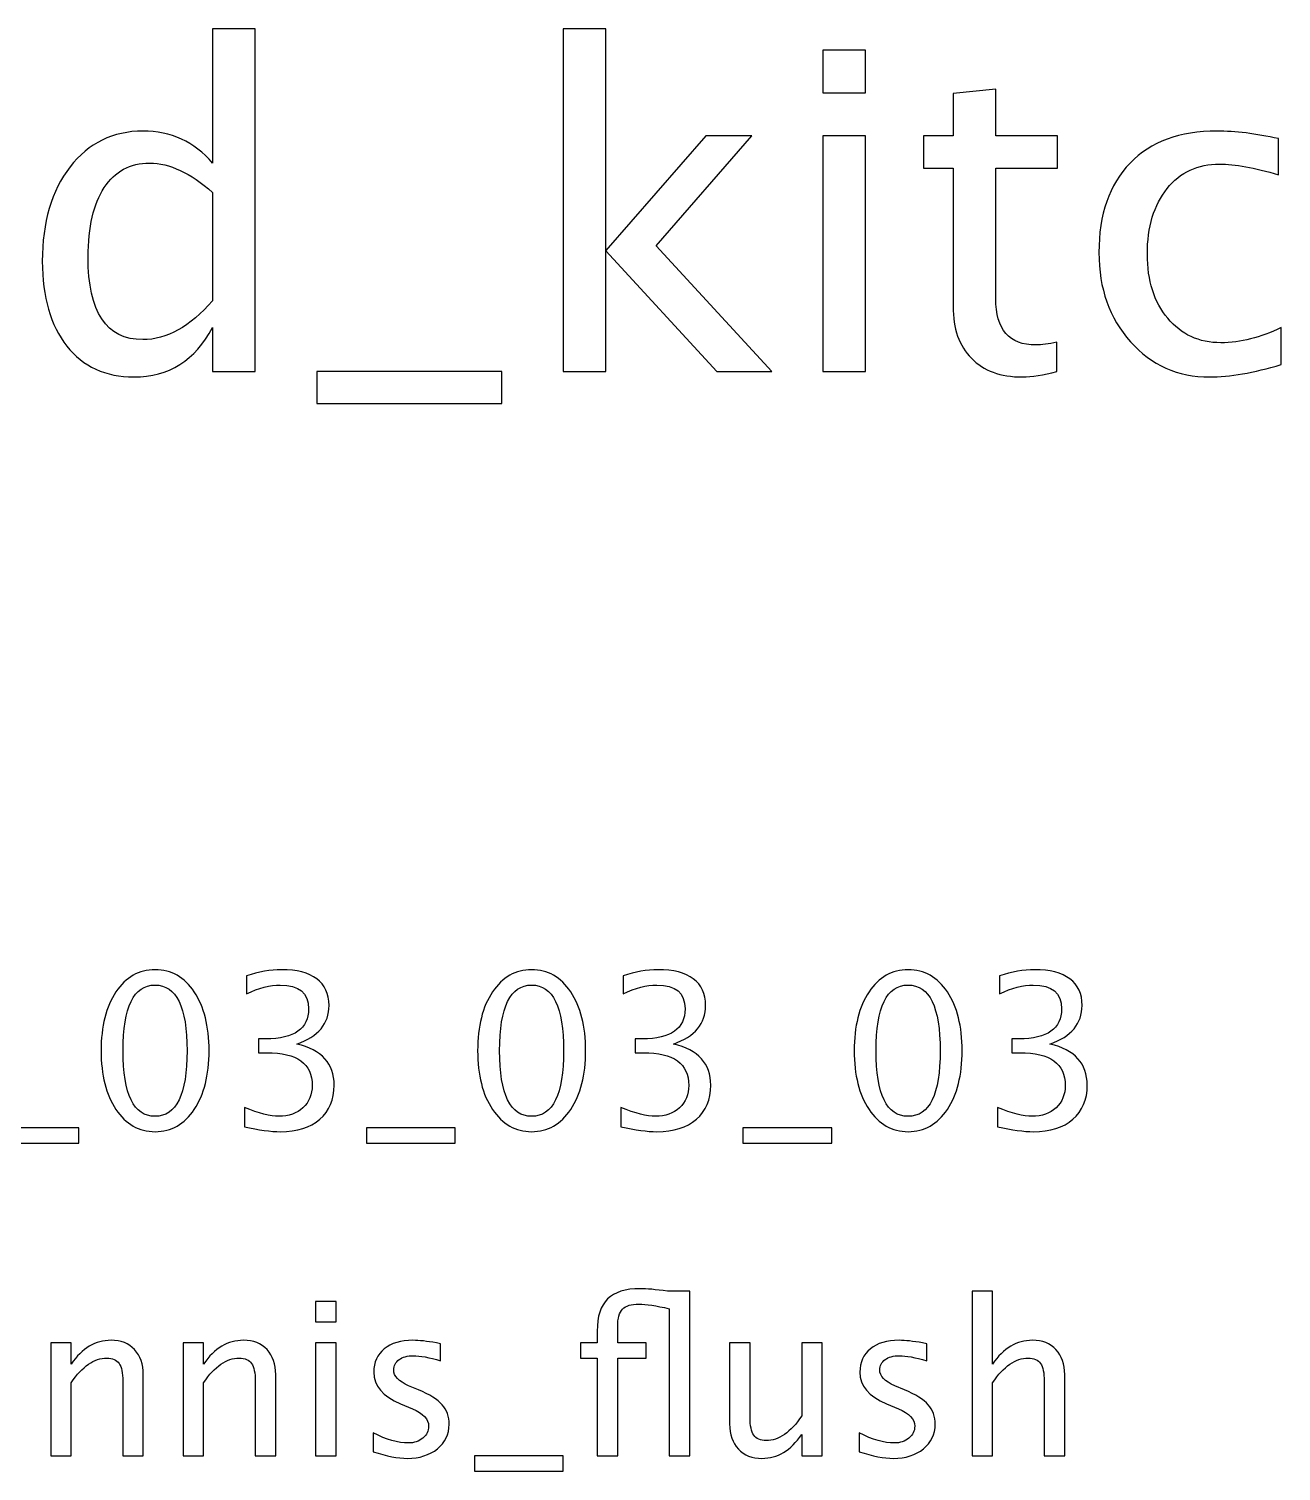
# Model space of a CAD drawing. Header units: centimetres. Extents: x -42.9 to 42.9, y -9 to 28.7.
# Drawn here: x -19.11 to -11.65, y 20.13 to 28.71 of the extents above; entities that cross this region are included whole.
import ezdxf

# ---------------------------------------------------------------- set-up
doc = ezdxf.new("R2010")
doc.units = ezdxf.units.CM
doc.header["$MEASUREMENT"] = 0
doc.layers.add('Layer 1', color=7, linetype='Continuous')

msp = doc.modelspace()

# ---------------------------------------------------------------- linework, layer by layer
at = {"layer": 'Layer 1'}
for points, knots in [([(-18.01277, 26.67044), (-18.01277, 26.67044), (-18.01277, 26.9337), (-18.01277, 26.9337), (-18.01277, 26.9337), (-18.1164, 26.73703), (-18.2725, 26.63869), (-18.48108, 26.63869), (-18.48108, 26.63869), (-18.65042, 26.63869), (-18.78359, 26.69999), (-18.8806, 26.82302), (-18.8806, 26.82302), (-18.97762, 26.94605), (-19.02613, 27.11406), (-19.02613, 27.32705), (-19.02613, 27.32705), (-19.02613, 27.55988), (-18.971, 27.74729), (-18.8612, 27.88929), (-18.8612, 27.88929), (-18.75096, 28.03084), (-18.60632, 28.10183), (-18.42684, 28.10183), (-18.42684, 28.10183), (-18.2606, 28.10183), (-18.12213, 28.03833), (-18.01277, 27.91089), (-18.01277, 27.91089), (-18.01277, 27.91089), (-18.01277, 28.71037), (-18.01277, 28.71037), (-18.01277, 28.71037), (-18.01277, 28.71037), (-17.75877, 28.71037), (-17.75877, 28.71037), (-17.75877, 28.71037), (-17.75877, 28.71037), (-17.75877, 26.67044), (-17.75877, 26.67044), (-17.75877, 26.67044), (-17.75877, 26.67044), (-18.01277, 26.67044), (-18.01277, 26.67044)], [0, 0, 0, 0, 0.0833333, 0.0833333, 0.0833333, 0.0833333, 0.1666667, 0.1666667, 0.1666667, 0.1666667, 0.25, 0.25, 0.25, 0.25, 0.3333333, 0.3333333, 0.3333333, 0.3333333, 0.4166667, 0.4166667, 0.4166667, 0.4166667, 0.5, 0.5, 0.5, 0.5, 0.5833333, 0.5833333, 0.5833333, 0.5833333, 0.6666667, 0.6666667, 0.6666667, 0.6666667, 0.75, 0.75, 0.75, 0.75, 0.8333333, 0.8333333, 0.8333333, 0.8333333, 1, 1, 1, 1]), ([(-15.92698, 26.67044), (-15.92698, 26.67044), (-15.92698, 28.71037), (-15.92698, 28.71037), (-15.92698, 28.71037), (-15.92698, 28.71037), (-15.67298, 28.71037), (-15.67298, 28.71037), (-15.67298, 28.71037), (-15.67298, 28.71037), (-15.67298, 27.39231), (-15.67298, 27.39231), (-15.67298, 27.39231), (-15.67298, 27.39231), (-15.07767, 28.07273), (-15.07767, 28.07273), (-15.07767, 28.07273), (-15.07767, 28.07273), (-14.80338, 28.07273), (-14.80338, 28.07273), (-14.80338, 28.07273), (-14.80338, 28.07273), (-15.37224, 27.41833), (-15.37224, 27.41833), (-15.37224, 27.41833), (-15.37224, 27.41833), (-14.68432, 26.67044), (-14.68432, 26.67044), (-14.68432, 26.67044), (-14.68432, 26.67044), (-15.01152, 26.67044), (-15.01152, 26.67044), (-15.01152, 26.67044), (-15.01152, 26.67044), (-15.67298, 27.38966), (-15.67298, 27.38966), (-15.67298, 27.38966), (-15.67298, 27.38966), (-15.67298, 26.67044), (-15.67298, 26.67044), (-15.67298, 26.67044), (-15.67298, 26.67044), (-15.92698, 26.67044), (-15.92698, 26.67044)], [0, 0, 0, 0, 0.0833333, 0.0833333, 0.0833333, 0.0833333, 0.1666667, 0.1666667, 0.1666667, 0.1666667, 0.25, 0.25, 0.25, 0.25, 0.3333333, 0.3333333, 0.3333333, 0.3333333, 0.4166667, 0.4166667, 0.4166667, 0.4166667, 0.5, 0.5, 0.5, 0.5, 0.5833333, 0.5833333, 0.5833333, 0.5833333, 0.6666667, 0.6666667, 0.6666667, 0.6666667, 0.75, 0.75, 0.75, 0.75, 0.8333333, 0.8333333, 0.8333333, 0.8333333, 1, 1, 1, 1]), ([(-14.38049, 28.32938), (-14.38049, 28.32938), (-14.38049, 28.58338), (-14.38049, 28.58338), (-14.38049, 28.58338), (-14.38049, 28.58338), (-14.12649, 28.58338), (-14.12649, 28.58338), (-14.12649, 28.58338), (-14.12649, 28.58338), (-14.12649, 28.32938), (-14.12649, 28.32938), (-14.12649, 28.32938), (-14.12649, 28.32938), (-14.38049, 28.32938), (-14.38049, 28.32938)], [0, 0, 0, 0, 0.2, 0.2, 0.2, 0.2, 0.4, 0.4, 0.4, 0.4, 0.6, 0.6, 0.6, 0.6, 1, 1, 1, 1]), ([(-12.98879, 26.67088), (-13.06728, 26.64927), (-13.13563, 26.63869), (-13.1934, 26.63869), (-13.1934, 26.63869), (-13.32305, 26.63869), (-13.42403, 26.67573), (-13.49635, 26.74981), (-13.49635, 26.74981), (-13.56911, 26.8239), (-13.60527, 26.92664), (-13.60527, 27.0585), (-13.60527, 27.0585), (-13.60527, 27.0585), (-13.60527, 27.88223), (-13.60527, 27.88223), (-13.60527, 27.88223), (-13.60527, 27.88223), (-13.78077, 27.88223), (-13.78077, 27.88223), (-13.78077, 27.88223), (-13.78077, 27.88223), (-13.78077, 28.07273), (-13.78077, 28.07273), (-13.78077, 28.07273), (-13.78077, 28.07273), (-13.60527, 28.07273), (-13.60527, 28.07273), (-13.60527, 28.07273), (-13.60527, 28.07273), (-13.60527, 28.32629), (-13.60527, 28.32629), (-13.60527, 28.32629), (-13.60527, 28.32629), (-13.35127, 28.35054), (-13.35127, 28.35054), (-13.35127, 28.35054), (-13.35127, 28.35054), (-13.35127, 28.07273), (-13.35127, 28.07273), (-13.35127, 28.07273), (-13.35127, 28.07273), (-12.9835, 28.07273), (-12.9835, 28.07273), (-12.9835, 28.07273), (-12.9835, 28.07273), (-12.9835, 27.88223), (-12.9835, 27.88223), (-12.9835, 27.88223), (-12.9835, 27.88223), (-13.35127, 27.88223), (-13.35127, 27.88223), (-13.35127, 27.88223), (-13.35127, 27.88223), (-13.35127, 27.10436), (-13.35127, 27.10436), (-13.35127, 27.10436), (-13.35127, 26.92091), (-13.27145, 26.82919), (-13.11226, 26.82919), (-13.11226, 26.82919), (-13.07831, 26.82919), (-13.0373, 26.83492), (-12.98879, 26.84595), (-12.98879, 26.84595), (-12.98879, 26.84595), (-12.98879, 26.67088), (-12.98879, 26.67088)], [0, 0, 0, 0, 0.0555556, 0.0555556, 0.0555556, 0.0555556, 0.1111111, 0.1111111, 0.1111111, 0.1111111, 0.1666667, 0.1666667, 0.1666667, 0.1666667, 0.2222222, 0.2222222, 0.2222222, 0.2222222, 0.2777778, 0.2777778, 0.2777778, 0.2777778, 0.3333333, 0.3333333, 0.3333333, 0.3333333, 0.3888889, 0.3888889, 0.3888889, 0.3888889, 0.4444444, 0.4444444, 0.4444444, 0.4444444, 0.5, 0.5, 0.5, 0.5, 0.5555556, 0.5555556, 0.5555556, 0.5555556, 0.6111111, 0.6111111, 0.6111111, 0.6111111, 0.6666667, 0.6666667, 0.6666667, 0.6666667, 0.7222222, 0.7222222, 0.7222222, 0.7222222, 0.7777778, 0.7777778, 0.7777778, 0.7777778, 0.8333333, 0.8333333, 0.8333333, 0.8333333, 0.8888889, 0.8888889, 0.8888889, 0.8888889, 1, 1, 1, 1]), ([(-14.38049, 26.67044), (-14.38049, 26.67044), (-14.38049, 28.07273), (-14.38049, 28.07273), (-14.38049, 28.07273), (-14.38049, 28.07273), (-14.12649, 28.07273), (-14.12649, 28.07273), (-14.12649, 28.07273), (-14.12649, 28.07273), (-14.12649, 26.67044), (-14.12649, 26.67044), (-14.12649, 26.67044), (-14.12649, 26.67044), (-14.38049, 26.67044), (-14.38049, 26.67044)], [0, 0, 0, 0, 0.2, 0.2, 0.2, 0.2, 0.4, 0.4, 0.4, 0.4, 0.6, 0.6, 0.6, 0.6, 1, 1, 1, 1]), ([(-11.65264, 26.71277), (-11.81713, 26.66338), (-11.95912, 26.63869), (-12.07862, 26.63869), (-12.07862, 26.63869), (-12.26824, 26.63869), (-12.42523, 26.7088), (-12.55002, 26.84859), (-12.55002, 26.84859), (-12.67482, 26.98882), (-12.73744, 27.16565), (-12.73744, 27.37864), (-12.73744, 27.37864), (-12.73744, 27.60618), (-12.6757, 27.78389), (-12.55223, 27.91089), (-12.55223, 27.91089), (-12.42876, 28.03833), (-12.25634, 28.10183), (-12.03497, 28.10183), (-12.03497, 28.10183), (-11.92605, 28.10183), (-11.80346, 28.08684), (-11.66852, 28.05685), (-11.66852, 28.05685), (-11.66852, 28.05685), (-11.66852, 27.84254), (-11.66852, 27.84254), (-11.66852, 27.84254), (-11.81184, 27.88488), (-11.92869, 27.90604), (-12.01865, 27.90604), (-12.01865, 27.90604), (-12.14918, 27.90604), (-12.25369, 27.85709), (-12.33174, 27.75964), (-12.33174, 27.75964), (-12.40979, 27.66219), (-12.44904, 27.5321), (-12.44904, 27.36982), (-12.44904, 27.36982), (-12.44904, 27.21239), (-12.40847, 27.08539), (-12.32777, 26.98794), (-12.32777, 26.98794), (-12.24707, 26.89093), (-12.14168, 26.84242), (-12.01071, 26.84242), (-12.01071, 26.84242), (-11.89474, 26.84242), (-11.77568, 26.87241), (-11.65264, 26.93238), (-11.65264, 26.93238), (-11.65264, 26.93238), (-11.65264, 26.71277), (-11.65264, 26.71277)], [0, 0, 0, 0, 0.0666667, 0.0666667, 0.0666667, 0.0666667, 0.1333333, 0.1333333, 0.1333333, 0.1333333, 0.2, 0.2, 0.2, 0.2, 0.2666667, 0.2666667, 0.2666667, 0.2666667, 0.3333333, 0.3333333, 0.3333333, 0.3333333, 0.4, 0.4, 0.4, 0.4, 0.4666667, 0.4666667, 0.4666667, 0.4666667, 0.5333333, 0.5333333, 0.5333333, 0.5333333, 0.6, 0.6, 0.6, 0.6, 0.6666667, 0.6666667, 0.6666667, 0.6666667, 0.7333333, 0.7333333, 0.7333333, 0.7333333, 0.8, 0.8, 0.8, 0.8, 0.8666667, 0.8666667, 0.8666667, 0.8666667, 1, 1, 1, 1]), ([(-18.01277, 27.73715), (-18.14462, 27.85313), (-18.26942, 27.91133), (-18.3876, 27.91133), (-18.3876, 27.91133), (-18.50401, 27.91133), (-18.59397, 27.86283), (-18.65791, 27.76537), (-18.65791, 27.76537), (-18.72185, 27.66836), (-18.7536, 27.53078), (-18.7536, 27.35262), (-18.7536, 27.35262), (-18.7536, 27.02498), (-18.64513, 26.86094), (-18.42773, 26.86094), (-18.42773, 26.86094), (-18.28662, 26.86094), (-18.14815, 26.93811), (-18.01277, 27.09201), (-18.01277, 27.09201), (-18.01277, 27.09201), (-18.01277, 27.73715), (-18.01277, 27.73715)], [0, 0, 0, 0, 0.1428571, 0.1428571, 0.1428571, 0.1428571, 0.2857143, 0.2857143, 0.2857143, 0.2857143, 0.4285714, 0.4285714, 0.4285714, 0.4285714, 0.5714286, 0.5714286, 0.5714286, 0.5714286, 0.7142857, 0.7142857, 0.7142857, 0.7142857, 1, 1, 1, 1]), ([(-17.39277, 26.47994), (-17.39277, 26.47994), (-17.39277, 26.67044), (-17.39277, 26.67044), (-17.39277, 26.67044), (-17.39277, 26.67044), (-16.2921, 26.67044), (-16.2921, 26.67044), (-16.2921, 26.67044), (-16.2921, 26.67044), (-16.2921, 26.47994), (-16.2921, 26.47994), (-16.2921, 26.47994), (-16.2921, 26.47994), (-17.39277, 26.47994), (-17.39277, 26.47994)], [0, 0, 0, 0, 0.2, 0.2, 0.2, 0.2, 0.4, 0.4, 0.4, 0.4, 0.6, 0.6, 0.6, 0.6, 1, 1, 1, 1]), ([(-18.35502, 22.14758), (-18.45133, 22.14758), (-18.52901, 22.19182), (-18.58785, 22.28008), (-18.58785, 22.28008), (-18.64691, 22.36835), (-18.67633, 22.48477), (-18.67633, 22.62955), (-18.67633, 22.62955), (-18.67633, 22.77433), (-18.64691, 22.89074), (-18.58785, 22.97901), (-18.58785, 22.97901), (-18.52901, 23.06727), (-18.45133, 23.11151), (-18.35502, 23.11151), (-18.35502, 23.11151), (-18.25829, 23.11151), (-18.18061, 23.06748), (-18.12176, 22.97943), (-18.12176, 22.97943), (-18.06313, 22.89138), (-18.03371, 22.77475), (-18.03371, 22.62955), (-18.03371, 22.62955), (-18.03371, 22.48477), (-18.06313, 22.36835), (-18.12176, 22.28008), (-18.12176, 22.28008), (-18.18061, 22.19182), (-18.25829, 22.14758), (-18.35502, 22.14758)], [0, 0, 0, 0, 0.1111111, 0.1111111, 0.1111111, 0.1111111, 0.2222222, 0.2222222, 0.2222222, 0.2222222, 0.3333333, 0.3333333, 0.3333333, 0.3333333, 0.4444444, 0.4444444, 0.4444444, 0.4444444, 0.5555556, 0.5555556, 0.5555556, 0.5555556, 0.6666667, 0.6666667, 0.6666667, 0.6666667, 0.7777778, 0.7777778, 0.7777778, 0.7777778, 1, 1, 1, 1]), ([(-17.82374, 22.17679), (-17.82374, 22.17679), (-17.82374, 22.29109), (-17.82374, 22.29109), (-17.82374, 22.29109), (-17.73653, 22.25638), (-17.66816, 22.23902), (-17.618, 22.23902), (-17.618, 22.23902), (-17.55894, 22.23902), (-17.51132, 22.25595), (-17.4747, 22.29003), (-17.4747, 22.29003), (-17.43808, 22.32411), (-17.41988, 22.36856), (-17.41988, 22.42317), (-17.41988, 22.42317), (-17.41988, 22.55271), (-17.51005, 22.61748), (-17.69039, 22.61748), (-17.69039, 22.61748), (-17.69039, 22.61748), (-17.73865, 22.61748), (-17.73865, 22.61748), (-17.73865, 22.61748), (-17.73865, 22.61748), (-17.73865, 22.6994), (-17.73865, 22.6994), (-17.73865, 22.6994), (-17.73865, 22.6994), (-17.69589, 22.70003), (-17.69589, 22.70003), (-17.69589, 22.70003), (-17.52635, 22.70003), (-17.44147, 22.75972), (-17.44147, 22.87931), (-17.44147, 22.87931), (-17.44147, 22.97308), (-17.49777, 23.02007), (-17.61017, 23.02007), (-17.61017, 23.02007), (-17.67049, 23.02007), (-17.73738, 23.00271), (-17.81104, 22.968), (-17.81104, 22.968), (-17.81104, 22.968), (-17.81104, 23.07468), (-17.81104, 23.07468), (-17.81104, 23.07468), (-17.73886, 23.09923), (-17.66922, 23.11151), (-17.60234, 23.11151), (-17.60234, 23.11151), (-17.51132, 23.11151), (-17.44126, 23.09331), (-17.39257, 23.0569), (-17.39257, 23.0569), (-17.34389, 23.02071), (-17.31955, 22.968), (-17.31955, 22.899), (-17.31955, 22.899), (-17.31955, 22.79126), (-17.38326, 22.71442), (-17.5109, 22.6687), (-17.5109, 22.6687), (-17.36294, 22.6342), (-17.28907, 22.55313), (-17.28907, 22.42508), (-17.28907, 22.42508), (-17.28907, 22.33872), (-17.31764, 22.27077), (-17.37458, 22.22145), (-17.37458, 22.22145), (-17.43152, 22.17213), (-17.50984, 22.14758), (-17.60932, 22.14758), (-17.60932, 22.14758), (-17.66605, 22.14758), (-17.73738, 22.15732), (-17.82374, 22.17679)], [0, 0, 0, 0, 0.047619, 0.047619, 0.047619, 0.047619, 0.0952381, 0.0952381, 0.0952381, 0.0952381, 0.1428571, 0.1428571, 0.1428571, 0.1428571, 0.1904762, 0.1904762, 0.1904762, 0.1904762, 0.2380952, 0.2380952, 0.2380952, 0.2380952, 0.2857143, 0.2857143, 0.2857143, 0.2857143, 0.3333333, 0.3333333, 0.3333333, 0.3333333, 0.3809524, 0.3809524, 0.3809524, 0.3809524, 0.4285714, 0.4285714, 0.4285714, 0.4285714, 0.4761905, 0.4761905, 0.4761905, 0.4761905, 0.5238095, 0.5238095, 0.5238095, 0.5238095, 0.5714286, 0.5714286, 0.5714286, 0.5714286, 0.6190476, 0.6190476, 0.6190476, 0.6190476, 0.6666667, 0.6666667, 0.6666667, 0.6666667, 0.7142857, 0.7142857, 0.7142857, 0.7142857, 0.7619048, 0.7619048, 0.7619048, 0.7619048, 0.8095238, 0.8095238, 0.8095238, 0.8095238, 0.8571429, 0.8571429, 0.8571429, 0.8571429, 0.9047619, 0.9047619, 0.9047619, 0.9047619, 1, 1, 1, 1]), ([(-16.1139, 22.14758), (-16.21021, 22.14758), (-16.28789, 22.19182), (-16.34673, 22.28008), (-16.34673, 22.28008), (-16.40579, 22.36835), (-16.43521, 22.48477), (-16.43521, 22.62955), (-16.43521, 22.62955), (-16.43521, 22.77433), (-16.40579, 22.89074), (-16.34673, 22.97901), (-16.34673, 22.97901), (-16.28789, 23.06727), (-16.21021, 23.11151), (-16.1139, 23.11151), (-16.1139, 23.11151), (-16.01717, 23.11151), (-15.93949, 23.06748), (-15.88064, 22.97943), (-15.88064, 22.97943), (-15.82201, 22.89138), (-15.79259, 22.77475), (-15.79259, 22.62955), (-15.79259, 22.62955), (-15.79259, 22.48477), (-15.82201, 22.36835), (-15.88064, 22.28008), (-15.88064, 22.28008), (-15.93949, 22.19182), (-16.01717, 22.14758), (-16.1139, 22.14758)], [0, 0, 0, 0, 0.1111111, 0.1111111, 0.1111111, 0.1111111, 0.2222222, 0.2222222, 0.2222222, 0.2222222, 0.3333333, 0.3333333, 0.3333333, 0.3333333, 0.4444444, 0.4444444, 0.4444444, 0.4444444, 0.5555556, 0.5555556, 0.5555556, 0.5555556, 0.6666667, 0.6666667, 0.6666667, 0.6666667, 0.7777778, 0.7777778, 0.7777778, 0.7777778, 1, 1, 1, 1]), ([(-15.58262, 22.17679), (-15.58262, 22.17679), (-15.58262, 22.29109), (-15.58262, 22.29109), (-15.58262, 22.29109), (-15.49541, 22.25638), (-15.42704, 22.23902), (-15.37688, 22.23902), (-15.37688, 22.23902), (-15.31782, 22.23902), (-15.2702, 22.25595), (-15.23358, 22.29003), (-15.23358, 22.29003), (-15.19696, 22.32411), (-15.17876, 22.36856), (-15.17876, 22.42317), (-15.17876, 22.42317), (-15.17876, 22.55271), (-15.26893, 22.61748), (-15.44927, 22.61748), (-15.44927, 22.61748), (-15.44927, 22.61748), (-15.49753, 22.61748), (-15.49753, 22.61748), (-15.49753, 22.61748), (-15.49753, 22.61748), (-15.49753, 22.6994), (-15.49753, 22.6994), (-15.49753, 22.6994), (-15.49753, 22.6994), (-15.45477, 22.70003), (-15.45477, 22.70003), (-15.45477, 22.70003), (-15.28523, 22.70003), (-15.20035, 22.75972), (-15.20035, 22.87931), (-15.20035, 22.87931), (-15.20035, 22.97308), (-15.25665, 23.02007), (-15.36905, 23.02007), (-15.36905, 23.02007), (-15.42937, 23.02007), (-15.49626, 23.00271), (-15.56992, 22.968), (-15.56992, 22.968), (-15.56992, 22.968), (-15.56992, 23.07468), (-15.56992, 23.07468), (-15.56992, 23.07468), (-15.49774, 23.09923), (-15.4281, 23.11151), (-15.36122, 23.11151), (-15.36122, 23.11151), (-15.2702, 23.11151), (-15.20014, 23.09331), (-15.15145, 23.0569), (-15.15145, 23.0569), (-15.10277, 23.02071), (-15.07843, 22.968), (-15.07843, 22.899), (-15.07843, 22.899), (-15.07843, 22.79126), (-15.14214, 22.71442), (-15.26978, 22.6687), (-15.26978, 22.6687), (-15.12182, 22.6342), (-15.04795, 22.55313), (-15.04795, 22.42508), (-15.04795, 22.42508), (-15.04795, 22.33872), (-15.07652, 22.27077), (-15.13346, 22.22145), (-15.13346, 22.22145), (-15.1904, 22.17213), (-15.26872, 22.14758), (-15.3682, 22.14758), (-15.3682, 22.14758), (-15.42493, 22.14758), (-15.49626, 22.15732), (-15.58262, 22.17679)], [0, 0, 0, 0, 0.047619, 0.047619, 0.047619, 0.047619, 0.0952381, 0.0952381, 0.0952381, 0.0952381, 0.1428571, 0.1428571, 0.1428571, 0.1428571, 0.1904762, 0.1904762, 0.1904762, 0.1904762, 0.2380952, 0.2380952, 0.2380952, 0.2380952, 0.2857143, 0.2857143, 0.2857143, 0.2857143, 0.3333333, 0.3333333, 0.3333333, 0.3333333, 0.3809524, 0.3809524, 0.3809524, 0.3809524, 0.4285714, 0.4285714, 0.4285714, 0.4285714, 0.4761905, 0.4761905, 0.4761905, 0.4761905, 0.5238095, 0.5238095, 0.5238095, 0.5238095, 0.5714286, 0.5714286, 0.5714286, 0.5714286, 0.6190476, 0.6190476, 0.6190476, 0.6190476, 0.6666667, 0.6666667, 0.6666667, 0.6666667, 0.7142857, 0.7142857, 0.7142857, 0.7142857, 0.7619048, 0.7619048, 0.7619048, 0.7619048, 0.8095238, 0.8095238, 0.8095238, 0.8095238, 0.8571429, 0.8571429, 0.8571429, 0.8571429, 0.9047619, 0.9047619, 0.9047619, 0.9047619, 1, 1, 1, 1]), ([(-13.87278, 22.14758), (-13.96909, 22.14758), (-14.04677, 22.19182), (-14.10561, 22.28008), (-14.10561, 22.28008), (-14.16467, 22.36835), (-14.19409, 22.48477), (-14.19409, 22.62955), (-14.19409, 22.62955), (-14.19409, 22.77433), (-14.16467, 22.89074), (-14.10561, 22.97901), (-14.10561, 22.97901), (-14.04677, 23.06727), (-13.96909, 23.11151), (-13.87278, 23.11151), (-13.87278, 23.11151), (-13.77605, 23.11151), (-13.69837, 23.06748), (-13.63952, 22.97943), (-13.63952, 22.97943), (-13.58089, 22.89138), (-13.55147, 22.77475), (-13.55147, 22.62955), (-13.55147, 22.62955), (-13.55147, 22.48477), (-13.58089, 22.36835), (-13.63952, 22.28008), (-13.63952, 22.28008), (-13.69837, 22.19182), (-13.77605, 22.14758), (-13.87278, 22.14758)], [0, 0, 0, 0, 0.1111111, 0.1111111, 0.1111111, 0.1111111, 0.2222222, 0.2222222, 0.2222222, 0.2222222, 0.3333333, 0.3333333, 0.3333333, 0.3333333, 0.4444444, 0.4444444, 0.4444444, 0.4444444, 0.5555556, 0.5555556, 0.5555556, 0.5555556, 0.6666667, 0.6666667, 0.6666667, 0.6666667, 0.7777778, 0.7777778, 0.7777778, 0.7777778, 1, 1, 1, 1]), ([(-13.3415, 22.17679), (-13.3415, 22.17679), (-13.3415, 22.29109), (-13.3415, 22.29109), (-13.3415, 22.29109), (-13.25429, 22.25638), (-13.18592, 22.23902), (-13.13576, 22.23902), (-13.13576, 22.23902), (-13.0767, 22.23902), (-13.02908, 22.25595), (-12.99246, 22.29003), (-12.99246, 22.29003), (-12.95584, 22.32411), (-12.93764, 22.36856), (-12.93764, 22.42317), (-12.93764, 22.42317), (-12.93764, 22.55271), (-13.02781, 22.61748), (-13.20815, 22.61748), (-13.20815, 22.61748), (-13.20815, 22.61748), (-13.25641, 22.61748), (-13.25641, 22.61748), (-13.25641, 22.61748), (-13.25641, 22.61748), (-13.25641, 22.6994), (-13.25641, 22.6994), (-13.25641, 22.6994), (-13.25641, 22.6994), (-13.21365, 22.70003), (-13.21365, 22.70003), (-13.21365, 22.70003), (-13.04411, 22.70003), (-12.95923, 22.75972), (-12.95923, 22.87931), (-12.95923, 22.87931), (-12.95923, 22.97308), (-13.01553, 23.02007), (-13.12793, 23.02007), (-13.12793, 23.02007), (-13.18825, 23.02007), (-13.25514, 23.00271), (-13.3288, 22.968), (-13.3288, 22.968), (-13.3288, 22.968), (-13.3288, 23.07468), (-13.3288, 23.07468), (-13.3288, 23.07468), (-13.25662, 23.09923), (-13.18698, 23.11151), (-13.1201, 23.11151), (-13.1201, 23.11151), (-13.02908, 23.11151), (-12.95902, 23.09331), (-12.91033, 23.0569), (-12.91033, 23.0569), (-12.86165, 23.02071), (-12.83731, 22.968), (-12.83731, 22.899), (-12.83731, 22.899), (-12.83731, 22.79126), (-12.90102, 22.71442), (-13.02866, 22.6687), (-13.02866, 22.6687), (-12.8807, 22.6342), (-12.80683, 22.55313), (-12.80683, 22.42508), (-12.80683, 22.42508), (-12.80683, 22.33872), (-12.8354, 22.27077), (-12.89234, 22.22145), (-12.89234, 22.22145), (-12.94928, 22.17213), (-13.0276, 22.14758), (-13.12708, 22.14758), (-13.12708, 22.14758), (-13.18381, 22.14758), (-13.25514, 22.15732), (-13.3415, 22.17679)], [0, 0, 0, 0, 0.047619, 0.047619, 0.047619, 0.047619, 0.0952381, 0.0952381, 0.0952381, 0.0952381, 0.1428571, 0.1428571, 0.1428571, 0.1428571, 0.1904762, 0.1904762, 0.1904762, 0.1904762, 0.2380952, 0.2380952, 0.2380952, 0.2380952, 0.2857143, 0.2857143, 0.2857143, 0.2857143, 0.3333333, 0.3333333, 0.3333333, 0.3333333, 0.3809524, 0.3809524, 0.3809524, 0.3809524, 0.4285714, 0.4285714, 0.4285714, 0.4285714, 0.4761905, 0.4761905, 0.4761905, 0.4761905, 0.5238095, 0.5238095, 0.5238095, 0.5238095, 0.5714286, 0.5714286, 0.5714286, 0.5714286, 0.6190476, 0.6190476, 0.6190476, 0.6190476, 0.6666667, 0.6666667, 0.6666667, 0.6666667, 0.7142857, 0.7142857, 0.7142857, 0.7142857, 0.7619048, 0.7619048, 0.7619048, 0.7619048, 0.8095238, 0.8095238, 0.8095238, 0.8095238, 0.8571429, 0.8571429, 0.8571429, 0.8571429, 0.9047619, 0.9047619, 0.9047619, 0.9047619, 1, 1, 1, 1]), ([(-18.35523, 22.23902), (-18.22802, 22.23902), (-18.16452, 22.3692), (-18.16452, 22.62955), (-18.16452, 22.62955), (-18.16452, 22.8899), (-18.22802, 23.02007), (-18.35523, 23.02007), (-18.35523, 23.02007), (-18.48202, 23.02007), (-18.54552, 22.8899), (-18.54552, 22.62955), (-18.54552, 22.62955), (-18.54552, 22.3692), (-18.48202, 22.23902), (-18.35523, 22.23902)], [0, 0, 0, 0, 0.2, 0.2, 0.2, 0.2, 0.4, 0.4, 0.4, 0.4, 0.6, 0.6, 0.6, 0.6, 1, 1, 1, 1]), ([(-16.11411, 22.23902), (-15.9869, 22.23902), (-15.9234, 22.3692), (-15.9234, 22.62955), (-15.9234, 22.62955), (-15.9234, 22.8899), (-15.9869, 23.02007), (-16.11411, 23.02007), (-16.11411, 23.02007), (-16.2409, 23.02007), (-16.3044, 22.8899), (-16.3044, 22.62955), (-16.3044, 22.62955), (-16.3044, 22.3692), (-16.2409, 22.23902), (-16.11411, 22.23902)], [0, 0, 0, 0, 0.2, 0.2, 0.2, 0.2, 0.4, 0.4, 0.4, 0.4, 0.6, 0.6, 0.6, 0.6, 1, 1, 1, 1]), ([(-13.87299, 22.23902), (-13.74578, 22.23902), (-13.68228, 22.3692), (-13.68228, 22.62955), (-13.68228, 22.62955), (-13.68228, 22.8899), (-13.74578, 23.02007), (-13.87299, 23.02007), (-13.87299, 23.02007), (-13.99978, 23.02007), (-14.06328, 22.8899), (-14.06328, 22.62955), (-14.06328, 22.62955), (-14.06328, 22.3692), (-13.99978, 22.23902), (-13.87299, 22.23902)], [0, 0, 0, 0, 0.2, 0.2, 0.2, 0.2, 0.4, 0.4, 0.4, 0.4, 0.6, 0.6, 0.6, 0.6, 1, 1, 1, 1]), ([(-19.338, 22.079), (-19.338, 22.079), (-19.338, 22.17044), (-19.338, 22.17044), (-19.338, 22.17044), (-19.338, 22.17044), (-18.80968, 22.17044), (-18.80968, 22.17044), (-18.80968, 22.17044), (-18.80968, 22.17044), (-18.80968, 22.079), (-18.80968, 22.079), (-18.80968, 22.079), (-18.80968, 22.079), (-19.338, 22.079), (-19.338, 22.079)], [0, 0, 0, 0, 0.2, 0.2, 0.2, 0.2, 0.4, 0.4, 0.4, 0.4, 0.6, 0.6, 0.6, 0.6, 1, 1, 1, 1]), ([(-17.09688, 22.079), (-17.09688, 22.079), (-17.09688, 22.17044), (-17.09688, 22.17044), (-17.09688, 22.17044), (-17.09688, 22.17044), (-16.56856, 22.17044), (-16.56856, 22.17044), (-16.56856, 22.17044), (-16.56856, 22.17044), (-16.56856, 22.079), (-16.56856, 22.079), (-16.56856, 22.079), (-16.56856, 22.079), (-17.09688, 22.079), (-17.09688, 22.079)], [0, 0, 0, 0, 0.2, 0.2, 0.2, 0.2, 0.4, 0.4, 0.4, 0.4, 0.6, 0.6, 0.6, 0.6, 1, 1, 1, 1]), ([(-14.85576, 22.079), (-14.85576, 22.079), (-14.85576, 22.17044), (-14.85576, 22.17044), (-14.85576, 22.17044), (-14.85576, 22.17044), (-14.32744, 22.17044), (-14.32744, 22.17044), (-14.32744, 22.17044), (-14.32744, 22.17044), (-14.32744, 22.079), (-14.32744, 22.079), (-14.32744, 22.079), (-14.32744, 22.079), (-14.85576, 22.079), (-14.85576, 22.079)], [0, 0, 0, 0, 0.2, 0.2, 0.2, 0.2, 0.4, 0.4, 0.4, 0.4, 0.6, 0.6, 0.6, 0.6, 1, 1, 1, 1]), ([(-15.72359, 20.21887), (-15.72359, 20.21887), (-15.72359, 20.80053), (-15.72359, 20.80053), (-15.72359, 20.80053), (-15.72359, 20.80053), (-15.82286, 20.80053), (-15.82286, 20.80053), (-15.82286, 20.80053), (-15.82286, 20.80053), (-15.82286, 20.89197), (-15.82286, 20.89197), (-15.82286, 20.89197), (-15.82286, 20.89197), (-15.72359, 20.89197), (-15.72359, 20.89197), (-15.72359, 20.89197), (-15.72359, 20.89197), (-15.72359, 20.96076), (-15.72359, 20.96076), (-15.72359, 20.96076), (-15.72359, 21.04776), (-15.70285, 21.11147), (-15.66157, 21.15211), (-15.66157, 21.15211), (-15.6203, 21.19296), (-15.55574, 21.21328), (-15.46811, 21.21328), (-15.46811, 21.21328), (-15.43022, 21.21328), (-15.37603, 21.2082), (-15.30576, 21.19804), (-15.30576, 21.19804), (-15.30576, 21.19804), (-15.17241, 21.19804), (-15.17241, 21.19804), (-15.17241, 21.19804), (-15.17241, 21.19804), (-15.17241, 20.21887), (-15.17241, 20.21887), (-15.17241, 20.21887), (-15.17241, 20.21887), (-15.29433, 20.21887), (-15.29433, 20.21887), (-15.29433, 20.21887), (-15.29433, 20.21887), (-15.29433, 21.0939), (-15.29433, 21.0939), (-15.29433, 21.0939), (-15.37328, 21.11253), (-15.43361, 21.12184), (-15.47509, 21.12184), (-15.47509, 21.12184), (-15.52039, 21.12184), (-15.55277, 21.11168), (-15.57246, 21.09136), (-15.57246, 21.09136), (-15.59193, 21.07104), (-15.60167, 21.03717), (-15.60167, 20.98955), (-15.60167, 20.98955), (-15.60167, 20.98955), (-15.60167, 20.89197), (-15.60167, 20.89197), (-15.60167, 20.89197), (-15.60167, 20.89197), (-15.43276, 20.89197), (-15.43276, 20.89197), (-15.43276, 20.89197), (-15.43276, 20.89197), (-15.43276, 20.80053), (-15.43276, 20.80053), (-15.43276, 20.80053), (-15.43276, 20.80053), (-15.60167, 20.80053), (-15.60167, 20.80053), (-15.60167, 20.80053), (-15.60167, 20.80053), (-15.60167, 20.21887), (-15.60167, 20.21887), (-15.60167, 20.21887), (-15.60167, 20.21887), (-15.72359, 20.21887), (-15.72359, 20.21887)], [0, 0, 0, 0, 0.0454545, 0.0454545, 0.0454545, 0.0454545, 0.0909091, 0.0909091, 0.0909091, 0.0909091, 0.1363636, 0.1363636, 0.1363636, 0.1363636, 0.1818182, 0.1818182, 0.1818182, 0.1818182, 0.2272727, 0.2272727, 0.2272727, 0.2272727, 0.2727273, 0.2727273, 0.2727273, 0.2727273, 0.3181818, 0.3181818, 0.3181818, 0.3181818, 0.3636364, 0.3636364, 0.3636364, 0.3636364, 0.4090909, 0.4090909, 0.4090909, 0.4090909, 0.4545455, 0.4545455, 0.4545455, 0.4545455, 0.5, 0.5, 0.5, 0.5, 0.5454545, 0.5454545, 0.5454545, 0.5454545, 0.5909091, 0.5909091, 0.5909091, 0.5909091, 0.6363636, 0.6363636, 0.6363636, 0.6363636, 0.6818182, 0.6818182, 0.6818182, 0.6818182, 0.7272727, 0.7272727, 0.7272727, 0.7272727, 0.7727273, 0.7727273, 0.7727273, 0.7727273, 0.8181818, 0.8181818, 0.8181818, 0.8181818, 0.8636364, 0.8636364, 0.8636364, 0.8636364, 0.9090909, 0.9090909, 0.9090909, 0.9090909, 1, 1, 1, 1]), ([(-17.39978, 21.01516), (-17.39978, 21.01516), (-17.39978, 21.13708), (-17.39978, 21.13708), (-17.39978, 21.13708), (-17.39978, 21.13708), (-17.27786, 21.13708), (-17.27786, 21.13708), (-17.27786, 21.13708), (-17.27786, 21.13708), (-17.27786, 21.01516), (-17.27786, 21.01516), (-17.27786, 21.01516), (-17.27786, 21.01516), (-17.39978, 21.01516), (-17.39978, 21.01516)], [0, 0, 0, 0, 0.2, 0.2, 0.2, 0.2, 0.4, 0.4, 0.4, 0.4, 0.6, 0.6, 0.6, 0.6, 1, 1, 1, 1]), ([(-13.49219, 20.21887), (-13.49219, 20.21887), (-13.49219, 21.19804), (-13.49219, 21.19804), (-13.49219, 21.19804), (-13.49219, 21.19804), (-13.37027, 21.19804), (-13.37027, 21.19804), (-13.37027, 21.19804), (-13.37027, 21.19804), (-13.37027, 20.76476), (-13.37027, 20.76476), (-13.37027, 20.76476), (-13.30571, 20.85895), (-13.22655, 20.90594), (-13.13299, 20.90594), (-13.13299, 20.90594), (-13.07415, 20.90594), (-13.02737, 20.88753), (-12.99287, 20.85048), (-12.99287, 20.85048), (-12.95837, 20.81365), (-12.94101, 20.76391), (-12.94101, 20.70168), (-12.94101, 20.70168), (-12.94101, 20.70168), (-12.94101, 20.21887), (-12.94101, 20.21887), (-12.94101, 20.21887), (-12.94101, 20.21887), (-13.06293, 20.21887), (-13.06293, 20.21887), (-13.06293, 20.21887), (-13.06293, 20.21887), (-13.06293, 20.66189), (-13.06293, 20.66189), (-13.06293, 20.66189), (-13.06293, 20.71184), (-13.07034, 20.7474), (-13.08494, 20.76857), (-13.08494, 20.76857), (-13.09976, 20.78995), (-13.1241, 20.80053), (-13.15818, 20.80053), (-13.15818, 20.80053), (-13.23311, 20.80053), (-13.30381, 20.75164), (-13.37027, 20.65385), (-13.37027, 20.65385), (-13.37027, 20.65385), (-13.37027, 20.21887), (-13.37027, 20.21887), (-13.37027, 20.21887), (-13.37027, 20.21887), (-13.49219, 20.21887), (-13.49219, 20.21887)], [0, 0, 0, 0, 0.0666667, 0.0666667, 0.0666667, 0.0666667, 0.1333333, 0.1333333, 0.1333333, 0.1333333, 0.2, 0.2, 0.2, 0.2, 0.2666667, 0.2666667, 0.2666667, 0.2666667, 0.3333333, 0.3333333, 0.3333333, 0.3333333, 0.4, 0.4, 0.4, 0.4, 0.4666667, 0.4666667, 0.4666667, 0.4666667, 0.5333333, 0.5333333, 0.5333333, 0.5333333, 0.6, 0.6, 0.6, 0.6, 0.6666667, 0.6666667, 0.6666667, 0.6666667, 0.7333333, 0.7333333, 0.7333333, 0.7333333, 0.8, 0.8, 0.8, 0.8, 0.8666667, 0.8666667, 0.8666667, 0.8666667, 1, 1, 1, 1]), ([(-18.97628, 20.21887), (-18.97628, 20.21887), (-18.97628, 20.89197), (-18.97628, 20.89197), (-18.97628, 20.89197), (-18.97628, 20.89197), (-18.85436, 20.89197), (-18.85436, 20.89197), (-18.85436, 20.89197), (-18.85436, 20.89197), (-18.85436, 20.76476), (-18.85436, 20.76476), (-18.85436, 20.76476), (-18.7898, 20.85895), (-18.71064, 20.90594), (-18.61708, 20.90594), (-18.61708, 20.90594), (-18.55824, 20.90594), (-18.51146, 20.88753), (-18.47696, 20.85048), (-18.47696, 20.85048), (-18.44246, 20.81365), (-18.4251, 20.76391), (-18.4251, 20.70168), (-18.4251, 20.70168), (-18.4251, 20.70168), (-18.4251, 20.21887), (-18.4251, 20.21887), (-18.4251, 20.21887), (-18.4251, 20.21887), (-18.54702, 20.21887), (-18.54702, 20.21887), (-18.54702, 20.21887), (-18.54702, 20.21887), (-18.54702, 20.66189), (-18.54702, 20.66189), (-18.54702, 20.66189), (-18.54702, 20.71184), (-18.55443, 20.7474), (-18.56903, 20.76857), (-18.56903, 20.76857), (-18.58385, 20.78995), (-18.60819, 20.80053), (-18.64227, 20.80053), (-18.64227, 20.80053), (-18.7172, 20.80053), (-18.7879, 20.75164), (-18.85436, 20.65385), (-18.85436, 20.65385), (-18.85436, 20.65385), (-18.85436, 20.21887), (-18.85436, 20.21887), (-18.85436, 20.21887), (-18.85436, 20.21887), (-18.97628, 20.21887), (-18.97628, 20.21887)], [0, 0, 0, 0, 0.0666667, 0.0666667, 0.0666667, 0.0666667, 0.1333333, 0.1333333, 0.1333333, 0.1333333, 0.2, 0.2, 0.2, 0.2, 0.2666667, 0.2666667, 0.2666667, 0.2666667, 0.3333333, 0.3333333, 0.3333333, 0.3333333, 0.4, 0.4, 0.4, 0.4, 0.4666667, 0.4666667, 0.4666667, 0.4666667, 0.5333333, 0.5333333, 0.5333333, 0.5333333, 0.6, 0.6, 0.6, 0.6, 0.6666667, 0.6666667, 0.6666667, 0.6666667, 0.7333333, 0.7333333, 0.7333333, 0.7333333, 0.8, 0.8, 0.8, 0.8, 0.8666667, 0.8666667, 0.8666667, 0.8666667, 1, 1, 1, 1]), ([(-18.18803, 20.21887), (-18.18803, 20.21887), (-18.18803, 20.89197), (-18.18803, 20.89197), (-18.18803, 20.89197), (-18.18803, 20.89197), (-18.06611, 20.89197), (-18.06611, 20.89197), (-18.06611, 20.89197), (-18.06611, 20.89197), (-18.06611, 20.76476), (-18.06611, 20.76476), (-18.06611, 20.76476), (-18.00155, 20.85895), (-17.92239, 20.90594), (-17.82883, 20.90594), (-17.82883, 20.90594), (-17.76999, 20.90594), (-17.72321, 20.88753), (-17.68871, 20.85048), (-17.68871, 20.85048), (-17.65421, 20.81365), (-17.63685, 20.76391), (-17.63685, 20.70168), (-17.63685, 20.70168), (-17.63685, 20.70168), (-17.63685, 20.21887), (-17.63685, 20.21887), (-17.63685, 20.21887), (-17.63685, 20.21887), (-17.75877, 20.21887), (-17.75877, 20.21887), (-17.75877, 20.21887), (-17.75877, 20.21887), (-17.75877, 20.66189), (-17.75877, 20.66189), (-17.75877, 20.66189), (-17.75877, 20.71184), (-17.76618, 20.7474), (-17.78078, 20.76857), (-17.78078, 20.76857), (-17.7956, 20.78995), (-17.81994, 20.80053), (-17.85402, 20.80053), (-17.85402, 20.80053), (-17.92895, 20.80053), (-17.99965, 20.75164), (-18.06611, 20.65385), (-18.06611, 20.65385), (-18.06611, 20.65385), (-18.06611, 20.21887), (-18.06611, 20.21887), (-18.06611, 20.21887), (-18.06611, 20.21887), (-18.18803, 20.21887), (-18.18803, 20.21887)], [0, 0, 0, 0, 0.0666667, 0.0666667, 0.0666667, 0.0666667, 0.1333333, 0.1333333, 0.1333333, 0.1333333, 0.2, 0.2, 0.2, 0.2, 0.2666667, 0.2666667, 0.2666667, 0.2666667, 0.3333333, 0.3333333, 0.3333333, 0.3333333, 0.4, 0.4, 0.4, 0.4, 0.4666667, 0.4666667, 0.4666667, 0.4666667, 0.5333333, 0.5333333, 0.5333333, 0.5333333, 0.6, 0.6, 0.6, 0.6, 0.6666667, 0.6666667, 0.6666667, 0.6666667, 0.7333333, 0.7333333, 0.7333333, 0.7333333, 0.8, 0.8, 0.8, 0.8, 0.8666667, 0.8666667, 0.8666667, 0.8666667, 1, 1, 1, 1]), ([(-17.39978, 20.21887), (-17.39978, 20.21887), (-17.39978, 20.89197), (-17.39978, 20.89197), (-17.39978, 20.89197), (-17.39978, 20.89197), (-17.27786, 20.89197), (-17.27786, 20.89197), (-17.27786, 20.89197), (-17.27786, 20.89197), (-17.27786, 20.21887), (-17.27786, 20.21887), (-17.27786, 20.21887), (-17.27786, 20.21887), (-17.39978, 20.21887), (-17.39978, 20.21887)], [0, 0, 0, 0, 0.2, 0.2, 0.2, 0.2, 0.4, 0.4, 0.4, 0.4, 0.6, 0.6, 0.6, 0.6, 1, 1, 1, 1]), ([(-17.05688, 20.243), (-17.05688, 20.243), (-17.05688, 20.35476), (-17.05688, 20.35476), (-17.05688, 20.35476), (-16.97708, 20.31497), (-16.90787, 20.29507), (-16.84881, 20.29507), (-16.84881, 20.29507), (-16.81367, 20.29507), (-16.78446, 20.3046), (-16.76139, 20.32365), (-16.76139, 20.32365), (-16.73832, 20.34248), (-16.72668, 20.36619), (-16.72668, 20.39477), (-16.72668, 20.39477), (-16.72668, 20.43646), (-16.75906, 20.47097), (-16.82383, 20.49827), (-16.82383, 20.49827), (-16.82383, 20.49827), (-16.89517, 20.52854), (-16.89517, 20.52854), (-16.89517, 20.52854), (-17.00036, 20.57214), (-17.05307, 20.63522), (-17.05307, 20.71713), (-17.05307, 20.71713), (-17.05307, 20.77577), (-17.03233, 20.82191), (-16.99084, 20.85556), (-16.99084, 20.85556), (-16.94935, 20.88922), (-16.89241, 20.90594), (-16.82024, 20.90594), (-16.82024, 20.90594), (-16.78277, 20.90594), (-16.7362, 20.90086), (-16.68096, 20.89049), (-16.68096, 20.89049), (-16.68096, 20.89049), (-16.65556, 20.88562), (-16.65556, 20.88562), (-16.65556, 20.88562), (-16.65556, 20.88562), (-16.65556, 20.78402), (-16.65556, 20.78402), (-16.65556, 20.78402), (-16.7235, 20.80434), (-16.77769, 20.8145), (-16.81812, 20.8145), (-16.81812, 20.8145), (-16.85368, 20.8145), (-16.88183, 20.80667), (-16.90321, 20.79122), (-16.90321, 20.79122), (-16.92438, 20.77577), (-16.93496, 20.75502), (-16.93496, 20.72899), (-16.93496, 20.72899), (-16.93496, 20.69237), (-16.90533, 20.66125), (-16.84585, 20.63607), (-16.84585, 20.63607), (-16.84585, 20.63607), (-16.78722, 20.6113), (-16.78722, 20.6113), (-16.78722, 20.6113), (-16.72075, 20.58336), (-16.67376, 20.55373), (-16.64625, 20.52261), (-16.64625, 20.52261), (-16.61852, 20.4915), (-16.60476, 20.45255), (-16.60476, 20.40598), (-16.60476, 20.40598), (-16.60476, 20.34693), (-16.62804, 20.29846), (-16.67482, 20.26057), (-16.67482, 20.26057), (-16.72139, 20.22268), (-16.78108, 20.20363), (-16.85368, 20.20363), (-16.85368, 20.20363), (-16.90956, 20.20363), (-16.97708, 20.21675), (-17.05688, 20.243)], [0, 0, 0, 0, 0.0434783, 0.0434783, 0.0434783, 0.0434783, 0.0869565, 0.0869565, 0.0869565, 0.0869565, 0.1304348, 0.1304348, 0.1304348, 0.1304348, 0.173913, 0.173913, 0.173913, 0.173913, 0.2173913, 0.2173913, 0.2173913, 0.2173913, 0.2608696, 0.2608696, 0.2608696, 0.2608696, 0.3043478, 0.3043478, 0.3043478, 0.3043478, 0.3478261, 0.3478261, 0.3478261, 0.3478261, 0.3913043, 0.3913043, 0.3913043, 0.3913043, 0.4347826, 0.4347826, 0.4347826, 0.4347826, 0.4782609, 0.4782609, 0.4782609, 0.4782609, 0.5217391, 0.5217391, 0.5217391, 0.5217391, 0.5652174, 0.5652174, 0.5652174, 0.5652174, 0.6086957, 0.6086957, 0.6086957, 0.6086957, 0.6521739, 0.6521739, 0.6521739, 0.6521739, 0.6956522, 0.6956522, 0.6956522, 0.6956522, 0.7391304, 0.7391304, 0.7391304, 0.7391304, 0.7826087, 0.7826087, 0.7826087, 0.7826087, 0.826087, 0.826087, 0.826087, 0.826087, 0.8695652, 0.8695652, 0.8695652, 0.8695652, 0.9130435, 0.9130435, 0.9130435, 0.9130435, 1, 1, 1, 1]), ([(-14.50629, 20.21887), (-14.50629, 20.21887), (-14.50629, 20.34545), (-14.50629, 20.34545), (-14.50629, 20.34545), (-14.57127, 20.25083), (-14.65022, 20.20363), (-14.74293, 20.20363), (-14.74293, 20.20363), (-14.80178, 20.20363), (-14.84855, 20.22205), (-14.88327, 20.25909), (-14.88327, 20.25909), (-14.91819, 20.29613), (-14.93555, 20.34587), (-14.93555, 20.40874), (-14.93555, 20.40874), (-14.93555, 20.40874), (-14.93555, 20.89197), (-14.93555, 20.89197), (-14.93555, 20.89197), (-14.93555, 20.89197), (-14.81363, 20.89197), (-14.81363, 20.89197), (-14.81363, 20.89197), (-14.81363, 20.89197), (-14.81363, 20.44853), (-14.81363, 20.44853), (-14.81363, 20.44853), (-14.81363, 20.39794), (-14.80622, 20.36217), (-14.79162, 20.341), (-14.79162, 20.341), (-14.7768, 20.31962), (-14.75225, 20.30904), (-14.71774, 20.30904), (-14.71774, 20.30904), (-14.64324, 20.30904), (-14.57254, 20.35794), (-14.50629, 20.45594), (-14.50629, 20.45594), (-14.50629, 20.45594), (-14.50629, 20.89197), (-14.50629, 20.89197), (-14.50629, 20.89197), (-14.50629, 20.89197), (-14.38437, 20.89197), (-14.38437, 20.89197), (-14.38437, 20.89197), (-14.38437, 20.89197), (-14.38437, 20.21887), (-14.38437, 20.21887), (-14.38437, 20.21887), (-14.38437, 20.21887), (-14.50629, 20.21887), (-14.50629, 20.21887)], [0, 0, 0, 0, 0.0666667, 0.0666667, 0.0666667, 0.0666667, 0.1333333, 0.1333333, 0.1333333, 0.1333333, 0.2, 0.2, 0.2, 0.2, 0.2666667, 0.2666667, 0.2666667, 0.2666667, 0.3333333, 0.3333333, 0.3333333, 0.3333333, 0.4, 0.4, 0.4, 0.4, 0.4666667, 0.4666667, 0.4666667, 0.4666667, 0.5333333, 0.5333333, 0.5333333, 0.5333333, 0.6, 0.6, 0.6, 0.6, 0.6666667, 0.6666667, 0.6666667, 0.6666667, 0.7333333, 0.7333333, 0.7333333, 0.7333333, 0.8, 0.8, 0.8, 0.8, 0.8666667, 0.8666667, 0.8666667, 0.8666667, 1, 1, 1, 1]), ([(-14.16381, 20.243), (-14.16381, 20.243), (-14.16381, 20.35476), (-14.16381, 20.35476), (-14.16381, 20.35476), (-14.08401, 20.31497), (-14.0148, 20.29507), (-13.95574, 20.29507), (-13.95574, 20.29507), (-13.9206, 20.29507), (-13.89139, 20.3046), (-13.86832, 20.32365), (-13.86832, 20.32365), (-13.84525, 20.34248), (-13.83361, 20.36619), (-13.83361, 20.39477), (-13.83361, 20.39477), (-13.83361, 20.43646), (-13.86599, 20.47097), (-13.93076, 20.49827), (-13.93076, 20.49827), (-13.93076, 20.49827), (-14.0021, 20.52854), (-14.0021, 20.52854), (-14.0021, 20.52854), (-14.10729, 20.57214), (-14.16, 20.63522), (-14.16, 20.71713), (-14.16, 20.71713), (-14.16, 20.77577), (-14.13926, 20.82191), (-14.09777, 20.85556), (-14.09777, 20.85556), (-14.05628, 20.88922), (-13.99934, 20.90594), (-13.92717, 20.90594), (-13.92717, 20.90594), (-13.8897, 20.90594), (-13.84313, 20.90086), (-13.78789, 20.89049), (-13.78789, 20.89049), (-13.78789, 20.89049), (-13.76249, 20.88562), (-13.76249, 20.88562), (-13.76249, 20.88562), (-13.76249, 20.88562), (-13.76249, 20.78402), (-13.76249, 20.78402), (-13.76249, 20.78402), (-13.83043, 20.80434), (-13.88462, 20.8145), (-13.92505, 20.8145), (-13.92505, 20.8145), (-13.96061, 20.8145), (-13.98876, 20.80667), (-14.01014, 20.79122), (-14.01014, 20.79122), (-14.03131, 20.77577), (-14.04189, 20.75502), (-14.04189, 20.72899), (-14.04189, 20.72899), (-14.04189, 20.69237), (-14.01226, 20.66125), (-13.95278, 20.63607), (-13.95278, 20.63607), (-13.95278, 20.63607), (-13.89415, 20.6113), (-13.89415, 20.6113), (-13.89415, 20.6113), (-13.82768, 20.58336), (-13.78069, 20.55373), (-13.75318, 20.52261), (-13.75318, 20.52261), (-13.72545, 20.4915), (-13.71169, 20.45255), (-13.71169, 20.40598), (-13.71169, 20.40598), (-13.71169, 20.34693), (-13.73497, 20.29846), (-13.78175, 20.26057), (-13.78175, 20.26057), (-13.82832, 20.22268), (-13.88801, 20.20363), (-13.96061, 20.20363), (-13.96061, 20.20363), (-14.01649, 20.20363), (-14.08401, 20.21675), (-14.16381, 20.243)], [0, 0, 0, 0, 0.0434783, 0.0434783, 0.0434783, 0.0434783, 0.0869565, 0.0869565, 0.0869565, 0.0869565, 0.1304348, 0.1304348, 0.1304348, 0.1304348, 0.173913, 0.173913, 0.173913, 0.173913, 0.2173913, 0.2173913, 0.2173913, 0.2173913, 0.2608696, 0.2608696, 0.2608696, 0.2608696, 0.3043478, 0.3043478, 0.3043478, 0.3043478, 0.3478261, 0.3478261, 0.3478261, 0.3478261, 0.3913043, 0.3913043, 0.3913043, 0.3913043, 0.4347826, 0.4347826, 0.4347826, 0.4347826, 0.4782609, 0.4782609, 0.4782609, 0.4782609, 0.5217391, 0.5217391, 0.5217391, 0.5217391, 0.5652174, 0.5652174, 0.5652174, 0.5652174, 0.6086957, 0.6086957, 0.6086957, 0.6086957, 0.6521739, 0.6521739, 0.6521739, 0.6521739, 0.6956522, 0.6956522, 0.6956522, 0.6956522, 0.7391304, 0.7391304, 0.7391304, 0.7391304, 0.7826087, 0.7826087, 0.7826087, 0.7826087, 0.826087, 0.826087, 0.826087, 0.826087, 0.8695652, 0.8695652, 0.8695652, 0.8695652, 0.9130435, 0.9130435, 0.9130435, 0.9130435, 1, 1, 1, 1]), ([(-16.45384, 20.12743), (-16.45384, 20.12743), (-16.45384, 20.21887), (-16.45384, 20.21887), (-16.45384, 20.21887), (-16.45384, 20.21887), (-15.92552, 20.21887), (-15.92552, 20.21887), (-15.92552, 20.21887), (-15.92552, 20.21887), (-15.92552, 20.12743), (-15.92552, 20.12743), (-15.92552, 20.12743), (-15.92552, 20.12743), (-16.45384, 20.12743), (-16.45384, 20.12743)], [0, 0, 0, 0, 0.2, 0.2, 0.2, 0.2, 0.4, 0.4, 0.4, 0.4, 0.6, 0.6, 0.6, 0.6, 1, 1, 1, 1])]:
    msp.add_open_spline(points, degree=3, knots=knots, dxfattribs=at)

doc.saveas('drawing.dxf')
